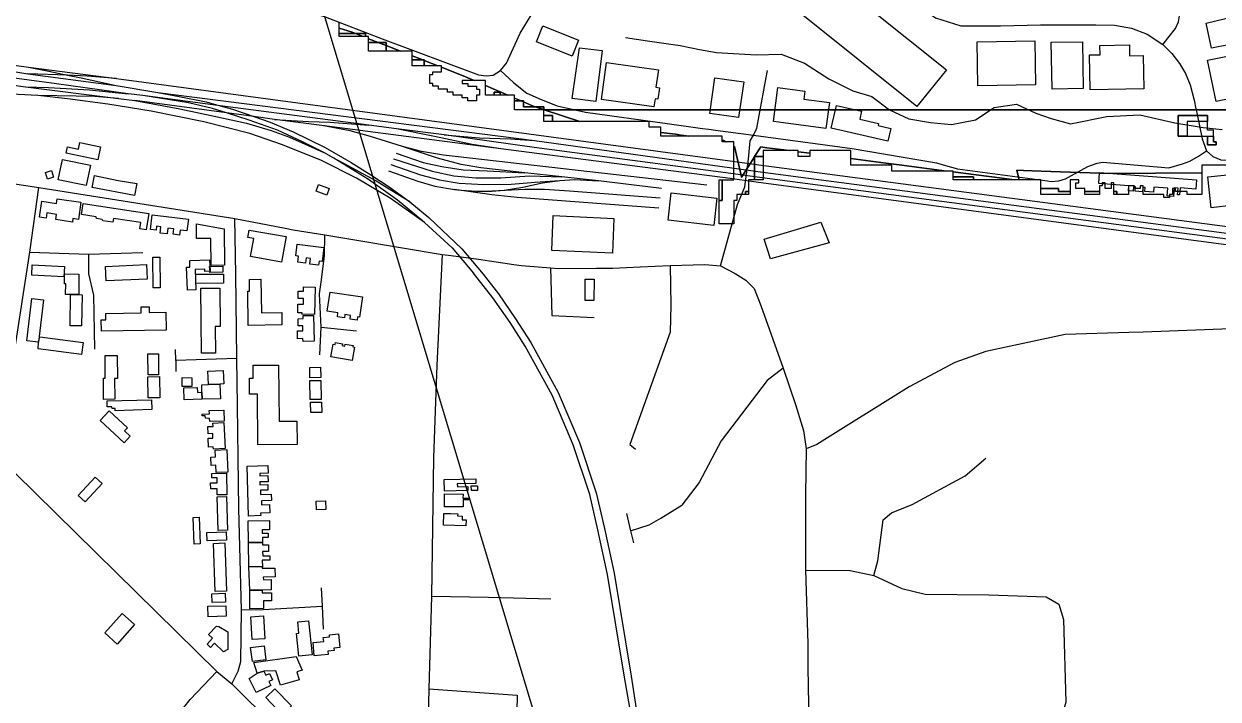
# Model space of a CAD drawing. Header units: metres. Extents: x 553506 to 563855, y 142925 to 150243.
# Drawn here: x 558816 to 559633, y 145597 to 146059 of the extents above; entities that cross this region are included whole.
import ezdxf

# ---------------------------------------------------------------- set-up
doc = ezdxf.new("R2010")
doc.units = ezdxf.units.M
for name, color, linetype in [('C-BUILDINGS', 8, 'Continuous'), ('C-FLOOD_ZONE_3', 150, 'Continuous'), ('C-POWER_LINES', 6, 'Continuous'), ('C-RAILWAYS', 250, 'Continuous'), ('C-ROADS', 33, 'Continuous'), ('C-WATERWAYS', 5, 'Continuous')]:
    doc.layers.add(name, color=color, linetype=linetype)

msp = doc.modelspace()

# ---------------------------------------------------------------- linework, layer by layer
at = {"layer": 'C-BUILDINGS'}
for points in [[(559427.2388, 146002.2679), (559348.1055, 146065.58), (559368.1867, 146090.5438), (559447.32, 146027.2319), (559427.2388, 146002.2679)], [(559669.2719, 146013.4215), (559632.0019, 146005.5301), (559625.8721, 146033.7766), (559656.439, 146039.9572), (559655.4589, 146047.4172), (559628.6143, 146042.0868), (559625.0826, 146059.1951), (559657.1049, 146066.9234), (559669.2719, 146013.4215)], [(559195.7573, 146047.6249), (559191.3426, 146036.6143), (559166.9334, 146046.3537), (559171.3481, 146057.3643), (559195.7573, 146047.6249)], [(559508.3763, 146017.0841), (559468.9486, 146016.2946), (559468.345, 146046.3377), (559507.7652, 146047.1381), (559508.3763, 146017.0841)], [(559540.9157, 146014.477), (559519.5957, 146014.1157), (559519.0642, 146046.1088), (559540.3775, 146046.4587), (559540.9157, 146014.477)], [(559211.8053, 146040.487), (559207.4284, 146005.6819), (559191.4326, 146007.7462), (559196.4743, 146042.3159), (559211.8053, 146040.487)], [(559552.3571, 146044.0037), (559572.5347, 146044.441), (559572.6933, 146036.8553), (559581.8631, 146037.051), (559582.352, 146014.3278), (559545.6659, 146013.5337), (559545.1466, 146037.4692), (559552.4924, 146037.6193), (559552.3571, 146044.0037)], [(559248.6435, 146015.373), (559251.13, 146015.0272), (559250.0168, 146007.1684), (559248.0497, 146007.4524), (559247.2703, 146001.9079), (559211.3763, 146006.9283), (559214.948, 146032.2815), (559250.3221, 146027.334), (559248.6435, 146015.373)], [(559305.2024, 145994.6214), (559285.5329, 145997.4174), (559289.0291, 146021.8112), (559308.6915, 146019.0149), (559305.2024, 145994.6214)], [(559349.8122, 146007.1566), (559367.3766, 146004.8074), (559364.9766, 145987.0254), (559328.9624, 145991.8521), (559332.1128, 146015.2112), (559350.5694, 146012.7339), (559349.8122, 146007.1566)], [(559388.0345, 145993.5948), (559401.01, 145990.6026), (559400.6583, 145989.0892), (559409.2313, 145987.1069), (559407.2142, 145978.4075), (559368.6327, 145987.3057), (559372.2532, 146002.9442), (559389.286, 145999.0205), (559388.0345, 145993.5948)], [(558853.5828, 145972.9065), (558854.5577, 145977.5666), (558868.7556, 145974.6109), (558866.9094, 145965.7835), (558845.1306, 145970.3079), (558846.0086, 145974.4865), (558853.5828, 145972.9065)], [(558861.7713, 145962.0854), (558858.8974, 145948.0398), (558839.7401, 145951.9218), (558842.6068, 145965.9783), (558861.7713, 145962.0854)], [(558832.4218, 145952.4636), (558830.9649, 145957.0597), (558835.0722, 145958.3553), (558836.5294, 145953.748), (558832.4218, 145952.4636)], [(559606.8341, 145941.6975), (559605.4598, 145941.8106), (559605.8045, 145946.251), (559603.1753, 145946.4587), (559602.7323, 145940.6797), (559598.4769, 145941.0038), (559598.8925, 145946.3146), (559589.2107, 145947.0601), (559588.9407, 145943.5904), (559583.143, 145944.0336), (559583.348, 145946.6666), (559581.6935, 145946.7933), (559581.4698, 145943.8592), (559576.3942, 145944.247), (559576.629, 145947.2705), (559575.283, 145947.3734), (559575.039, 145944.1938), (559571.9473, 145944.4317), (559572.2109, 145947.879), (559551.5719, 145949.453), (559552.1652, 145957.1511), (559618.4435, 145952.0749), (559617.9444, 145945.6263), (559607.1971, 145946.4501), (559606.8341, 145941.6975)], [(559653.6409, 145929.6619), (559644.3005, 145928.6483), (559643.6531, 145934.6272), (559628.4503, 145932.9863), (559626.1734, 145954.0513), (559650.7099, 145956.6944), (559653.6409, 145929.6619)], [(558893.5865, 145949.4127), (558891.9929, 145941.2386), (558863.0894, 145946.8226), (558864.6827, 145955.0078), (558880.8061, 145951.5329), (558893.5865, 145949.4127)], [(559025.1724, 145946.1482), (559023.4588, 145941.6321), (559016.198, 145944.3791), (559017.9187, 145948.8954), (559025.1724, 145946.1482)], [(559288.2429, 145920.8166), (559256.9451, 145924.421), (559259.1147, 145943.1085), (559290.4123, 145939.5041), (559288.2429, 145920.8166)], [(558838.6769, 145935.862), (558839.1519, 145939.0487), (558855.3121, 145936.6433), (558853.5549, 145924.9361), (558849.8733, 145925.4789), (558849.5136, 145923.086), (558838.1098, 145924.7926), (558838.6496, 145928.3708), (558832.0588, 145929.358), (558831.5309, 145925.8469), (558826.9778, 145926.5298), (558828.6082, 145937.365), (558838.6769, 145935.862)], [(558901.6576, 145929.0498), (558899.9286, 145917.7886), (558895.642, 145918.4463), (558896.2999, 145922.7293), (558877.4812, 145925.6089), (558877.0795, 145922.9921), (558870.3053, 145924.0292), (558869.9019, 145924.8626), (558865.9392, 145925.675), (558865.7158, 145926.7922), (558855.6108, 145928.3386), (558856.7756, 145935.9094), (558901.6576, 145929.0498)], [(558928.7933, 145925.2255), (558927.8198, 145917.1262), (558923.1024, 145917.6927), (558922.6902, 145914.2853), (558918.422, 145914.7989), (558918.8672, 145918.4966), (558914.7115, 145918.9914), (558914.233, 145915.0144), (558909.5365, 145915.5814), (558910.0592, 145919.9382), (558907.0616, 145920.3019), (558906.7438, 145917.6877), (558902.862, 145918.1464), (558904.0761, 145928.1897), (558928.7933, 145925.2255)], [(559218.8431, 145901.8155), (559177.3461, 145903.6798), (559178.4254, 145927.5422), (559219.9222, 145925.6779), (559218.8431, 145901.8155)], [(559367.1167, 145908.9934), (559326.9338, 145898.02), (559322.7715, 145911.3581), (559361.4286, 145923.041), (559367.1167, 145908.9934)], [(558934.4319, 145911.8326), (558934.337, 145921.9133), (558953.3675, 145918.5174), (558953.4891, 145893.5569), (558944.3226, 145893.4737), (558944.1507, 145911.9217), (558934.4319, 145911.8326)], [(558992.5323, 145895.7218), (558971.2869, 145899.4942), (558973.518, 145911.9285), (558969.4952, 145912.6499), (558970.4018, 145917.7087), (558995.663, 145913.2146), (558992.5323, 145895.7218)], [(559021.4517, 145905.6874), (559020.23, 145896.1224), (559018.1657, 145896.3813), (559017.8109, 145893.6101), (559011.892, 145894.3508), (559012.3925, 145898.2951), (559009.4507, 145898.6604), (559009.0004, 145895.1294), (559003.5937, 145895.8191), (559004.111, 145899.8975), (559002.3346, 145900.1208), (559003.3295, 145907.9759), (559021.4517, 145905.6874)], [(558909.4127, 145878.1925), (558904.8123, 145878.1393), (558904.5832, 145899.1231), (558909.1835, 145899.1763), (558909.4127, 145878.1925)], [(558844.0094, 145892.7652), (558843.6729, 145885.7764), (558821.6939, 145886.8111), (558822.0301, 145893.811), (558844.0094, 145892.7652)], [(558872.6612, 145882.8883), (558872.2155, 145892.7801), (558900.1309, 145894.0549), (558900.5836, 145884.1634), (558872.6612, 145882.8883)], [(558940.0246, 145890.8811), (558933.4446, 145890.6108), (558934.0028, 145876.8605), (558928.198, 145876.6253), (558927.5682, 145892.2433), (558929.8803, 145892.337), (558929.7022, 145896.7389), (558943.3023, 145897.2931), (558943.6122, 145889.5341), (558940.0846, 145889.3916), (558940.0246, 145890.8811)], [(558943.6122, 145889.5341), (558943.3361, 145892.8088), (558952.3062, 145892.9082), (558952.3563, 145888.8028), (558943.3861, 145888.7035), (558943.6122, 145889.5341)], [(558853.7945, 145873.5125), (558844.8601, 145873.6148), (558844.9427, 145880.8963), (558844.0334, 145880.9016), (558844.1116, 145887.6486), (558853.9624, 145887.5413), (558853.7945, 145873.5125)], [(558952.8906, 145881.2511), (558933.9147, 145881.0649), (558933.8511, 145887.418), (558952.827, 145887.6042), (558952.8906, 145881.2511)], [(558992.6617, 145861.2456), (558992.7848, 145852.7462), (558969.7712, 145852.4015), (558969.4241, 145875.8302), (558970.6962, 145875.8585), (558970.5746, 145883.857), (558978.4182, 145883.9772), (558978.7571, 145861.038), (558992.6617, 145861.2456)], [(559206.2191, 145869.5262), (559200.2101, 145869.5626), (559200.2969, 145884.1454), (559206.3059, 145884.109), (559206.2191, 145869.5262)], [(558950.4442, 145851.8038), (558947.1438, 145851.7796), (558947.3035, 145833.4982), (558937.7104, 145833.413), (558937.3162, 145877.82), (558950.2167, 145877.9296), (558950.4442, 145851.8038)], [(559006.5529, 145860.9853), (559003.606, 145861.061), (559003.7651, 145866.9982), (559007.5591, 145866.8929), (559007.6633, 145870.7582), (559003.8763, 145870.8637), (559004.0122, 145875.9653), (559007.5822, 145875.8643), (559007.6567, 145878.8828), (559015.5245, 145878.6699), (559015.0226, 145859.8561), (559006.5248, 145860.0829), (559006.5529, 145860.9853)], [(559045.9761, 145858.1094), (559044.4935, 145858.3306), (559044.1641, 145856.0944), (559039.3936, 145856.7927), (559039.7577, 145859.2636), (559035.9426, 145859.8245), (559035.6317, 145857.6668), (559030.7417, 145858.3836), (559031.1342, 145861.0669), (559023.8139, 145862.1203), (559025.7304, 145875.2238), (559048.0013, 145871.9953), (559045.9761, 145858.1094)], [(558821.832, 145870.7996), (558829.6939, 145869.8739), (558826.265, 145840.964), (558818.4031, 145841.8896), (558821.832, 145870.7996)], [(558847.9406, 145852.2406), (558848.1988, 145873.5288), (558856.0629, 145873.438), (558855.798, 145852.1384), (558847.9406, 145852.2406)], [(558872.4276, 145856.2808), (558872.3607, 145860.7084), (558896.598, 145861.057), (558896.5361, 145865.0953), (558901.9118, 145865.1835), (558901.9692, 145861.2899), (558913.4203, 145861.4547), (558913.5948, 145849.2507), (558869.3637, 145848.6067), (558869.2536, 145856.2383), (558872.4276, 145856.2808)], [(559007.2548, 145841.463), (559007.2142, 145843.454), (559003.5584, 145843.3854), (559003.4499, 145848.7021), (559007.1755, 145848.7728), (559007.1048, 145852.1875), (559004.0014, 145852.1249), (559003.9053, 145857.0413), (559007.4003, 145857.1049), (559007.3566, 145859.196), (559014.4651, 145859.338), (559014.8175, 145841.6191), (559007.2548, 145841.463)], [(558826.265, 145840.964), (558827.1414, 145844.7418), (558856.7921, 145840.7945), (558855.6773, 145832.5128), (558826.0335, 145836.4604), (558826.265, 145840.964)], [(559029.3509, 145840.722), (559034.2174, 145839.8598), (559034.0156, 145838.6961), (559035.9142, 145838.3653), (559036.1525, 145839.7082), (559041.4689, 145838.7709), (559041.3026, 145837.8197), (559042.4068, 145837.6202), (559040.7807, 145828.4656), (559026.2656, 145831.0327), (559027.8146, 145839.7396), (559029.1368, 145839.5023), (559029.3509, 145840.722)], [(558871.9347, 145816.3429), (558871.7717, 145831.7972), (558880.0638, 145831.8866), (558880.2291, 145816.1318), (558878.3482, 145816.1182), (558878.4992, 145801.9546), (558870.7873, 145801.872), (558870.634, 145816.3361), (558871.9347, 145816.3429)], [(558908.3187, 145833.0495), (558908.4369, 145818.5955), (558901.2697, 145818.5408), (558901.1515, 145832.9948), (558908.3187, 145833.0495)], [(559003.0226, 145787.0073), (559003.1815, 145771.0186), (558976.3671, 145770.7568), (558976.0371, 145805.3937), (558970.6883, 145805.3396), (558970.583, 145816.4328), (558973.2399, 145816.4593), (558973.1526, 145825.1601), (558990.4996, 145825.3295), (558990.8705, 145786.8873), (559003.0226, 145787.0073)], [(558901.007, 145817.3084), (558909.0323, 145817.4342), (558909.2557, 145802.9723), (558901.223, 145802.8575), (558901.007, 145817.3084)], [(558931.2263, 145816.6958), (558931.1538, 145810.6723), (558924.4792, 145810.7442), (558924.5517, 145816.7677), (558931.2263, 145816.6958)], [(558950.3867, 145812.2799), (558942.5143, 145811.9586), (558942.1325, 145821.14), (558952.6384, 145821.5651), (558953.0199, 145812.3948), (558950.3867, 145812.2799)], [(559019.2909, 145823.8496), (559019.3571, 145816.7396), (559011.9247, 145816.6655), (559011.8516, 145823.7752), (559019.2909, 145823.8496)], [(558934.9144, 145810.0652), (558935.0193, 145806.6738), (558938.1147, 145806.7696), (558938.2719, 145801.9107), (558926.0304, 145801.521), (558925.7682, 145809.7712), (558934.9144, 145810.0652)], [(558950.3867, 145812.2799), (558950.7148, 145802.3511), (558938.2719, 145801.9107), (558938.1147, 145806.7696), (558937.9009, 145811.8715), (558942.5143, 145811.9586), (558950.3867, 145812.2799)], [(559019.67, 145801.8799), (559012.1002, 145801.7236), (559011.8381, 145814.7151), (559019.4079, 145814.8714), (559019.67, 145801.8799)], [(558878.6732, 145795.6494), (558876.5843, 145795.5737), (558876.5385, 145796.8299), (558873.311, 145796.7079), (558873.1565, 145800.7989), (558903.5474, 145801.6494), (558903.8016, 145795.0128), (558878.7367, 145794.0487), (558878.6732, 145795.6494)], [(558874.6693, 145793.9452), (558887.0994, 145782.3538), (558885.1902, 145780.3136), (558889.0286, 145776.7372), (558884.7895, 145772.2321), (558868.4399, 145787.3084), (558874.6693, 145793.9452)], [(558943.362, 145788.8459), (558940.4494, 145788.945), (558940.3196, 145790.655), (558938.2929, 145790.6034), (558938.2624, 145791.8156), (558943.1473, 145791.9444), (558943.0821, 145794.2797), (558953.117, 145794.5567), (558953.3246, 145786.9391), (558943.4993, 145786.6687), (558943.362, 145788.8459)], [(559020.0171, 145792.9199), (559012.4932, 145792.8652), (559012.4424, 145799.9311), (559019.9664, 145799.9858), (559020.0171, 145792.9199)], [(558945.8859, 145767.844), (558945.8116, 145769.3442), (558942.6759, 145769.1916), (558942.362, 145775.2699), (558945.6301, 145775.4378), (558945.4726, 145778.4936), (558942.344, 145778.3412), (558942.0952, 145783.2195), (558945.7333, 145783.4099), (558945.6226, 145785.6325), (558953.0457, 145786.0067), (558953.9586, 145768.2495), (558945.8859, 145767.844)], [(558947.7444, 145751.8523), (558947.5424, 145756.7988), (558944.441, 145756.6695), (558944.2087, 145762.3719), (558947.373, 145762.5032), (558947.1873, 145767.1497), (558955.1087, 145767.4726), (558955.7356, 145752.1773), (558947.7444, 145751.8523)], [(558968.9174, 145756.0909), (558983.2414, 145756.5451), (558983.4086, 145751.3638), (558977.5954, 145751.1729), (558977.6418, 145749.6718), (558983.2315, 145749.8558), (558983.3716, 145745.5529), (558977.6701, 145745.3654), (558977.731, 145743.3973), (558983.0624, 145743.5622), (558983.184, 145739.8597), (558978.1114, 145739.6917), (558978.2012, 145736.7896), (558985.4119, 145737.0238), (558985.5558, 145732.5985), (558978.7364, 145732.3765), (558978.8155, 145729.8191), (558984.3282, 145730.0007), (558984.5141, 145724.219), (558978.2463, 145724.0251), (558978.2986, 145722.335), (558969.9974, 145722.0782), (558968.9174, 145756.0909)], [(558858.1312, 145731.8527), (558853.4445, 145736.1709), (558865.0391, 145748.6719), (558869.7257, 145744.3537), (558858.1312, 145731.8527)], [(558948.4904, 145736.5496), (558948.4184, 145740.6876), (558944.1124, 145740.6101), (558944.0397, 145744.7704), (558948.5902, 145744.8555), (558948.529, 145748.1926), (558944.8519, 145748.1345), (558944.8009, 145751.138), (558954.8251, 145751.3144), (558955.0823, 145736.6644), (558948.4904, 145736.5496)], [(559125.4232, 145744.4175), (559112.7787, 145744.1596), (559112.8201, 145742.1463), (559119.9427, 145742.2889), (559120.0029, 145739.4416), (559103.9475, 145739.1115), (559103.7859, 145747.042), (559125.3565, 145747.4761), (559125.4232, 145744.4175)], [(558949.2662, 145712.1436), (558948.5995, 145735.2841), (558954.8187, 145735.4654), (558955.4784, 145712.3246), (558949.2662, 145712.1436)], [(559116.6654, 145734.2853), (559120.6594, 145734.2754), (559120.655, 145733.0621), (559116.7239, 145733.0739), (559116.7155, 145728.3769), (559103.9362, 145728.4042), (559103.9515, 145737.175), (559116.6748, 145737.1459), (559116.6654, 145734.2853)], [(559126.6644, 145739.5699), (559122.3856, 145739.5153), (559122.3455, 145742.6193), (559126.6239, 145742.685), (559126.6644, 145739.5699)], [(559016.3723, 145726.2619), (559016.1876, 145732.2329), (559022.5392, 145732.4294), (559022.724, 145726.4584), (559016.3723, 145726.2619)], [(558932.7926, 145702.9417), (558932.1253, 145721.1295), (558936.2472, 145721.2792), (558936.9146, 145703.0915), (558932.7926, 145702.9417)], [(558969.803, 145718.8668), (558984.363, 145718.9276), (558984.3897, 145712.6401), (558979.1865, 145712.6238), (558979.1931, 145710.3758), (558983.3824, 145710.3829), (558983.3956, 145707.4673), (558979.5564, 145707.4488), (558979.5718, 145704.0101), (558969.8579, 145703.9768), (558969.803, 145718.8668)], [(559113.0222, 145723.6437), (559112.9845, 145722.1511), (559116.1267, 145722.0926), (559116.0675, 145719.4863), (559118.7758, 145719.4366), (559118.6838, 145715.4048), (559103.4332, 145715.734), (559103.6155, 145723.8533), (559108.1929, 145723.7501), (559113.0222, 145723.6437)], [(558941.6946, 145705.0312), (558941.4917, 145710.9126), (558954.6269, 145711.3633), (558954.8297, 145705.4819), (558941.6946, 145705.0312)], [(558947.0892, 145670.3617), (558945.8799, 145703.3576), (558953.6417, 145703.6422), (558954.851, 145670.6462), (558947.0892, 145670.3617)], [(558969.8579, 145703.9768), (558979.5718, 145704.0101), (558979.426, 145702.3918), (558983.5081, 145702.4735), (558983.602, 145697.8575), (558979.625, 145697.7679), (558979.6872, 145694.8538), (558984.51, 145694.9585), (558984.5749, 145691.9554), (558979.3465, 145691.8494), (558979.4401, 145687.4671), (558970.2277, 145687.2712), (558969.8579, 145703.9768)], [(558970.2277, 145687.2712), (558979.4401, 145687.4671), (558979.2163, 145686.3361), (558988.031, 145686.4974), (558988.1416, 145680.4351), (558980.0749, 145680.2857), (558980.1023, 145678.4947), (558985.373, 145678.5909), (558985.4992, 145671.5719), (558979.2359, 145671.4561), (558970.7915, 145671.3062), (558970.2277, 145687.2712)], [(558979.2412, 145669.4751), (558985.7245, 145669.4865), (558985.7303, 145664.0998), (558980.191, 145664.0954), (558980.196, 145658.731), (558970.8664, 145658.7095), (558970.7915, 145671.3062), (558979.2359, 145671.4561), (558979.2412, 145669.4751)], [(558945.0616, 145662.8754), (558944.814, 145668.8444), (558954.0345, 145669.2297), (558954.2821, 145663.2607), (558945.0616, 145662.8754)], [(558892.0501, 145647.7803), (558880.1859, 145634.4918), (558871.6137, 145642.0956), (558883.4779, 145655.3841), (558892.0501, 145647.7803)], [(558954.7063, 145653.6131), (558942.2908, 145653.1846), (558942.042, 145660.3223), (558954.4576, 145660.7508), (558954.7063, 145653.6131)], [(558981.217, 145638.1613), (558972.549, 145637.5481), (558971.4453, 145653.1069), (558980.1132, 145653.72), (558981.217, 145638.1613)], [(558943.9727, 145632.2681), (558941.6023, 145634.5097), (558945.3419, 145638.4318), (558942.6617, 145640.9644), (558948.1081, 145646.6866), (558949.6565, 145646.601), (558955.7757, 145642.7835), (558955.8399, 145630.7541), (558952.9122, 145629.3057), (558946.7301, 145635.158), (558943.9727, 145632.2681)], [(559004.3192, 145626.1768), (559002.6959, 145641.7974), (559004.4181, 145641.9731), (559003.6197, 145649.6947), (559011.0935, 145650.4713), (559013.5153, 145627.1291), (559004.3192, 145626.1768)], [(559021.1147, 145638.9949), (559025.4325, 145639.3733), (559025.2948, 145640.8827), (559031.6003, 145641.4451), (559032.4207, 145632.1103), (559028.3125, 145631.7383), (559028.4623, 145630.0623), (559024.1865, 145629.6852), (559024.3929, 145627.3098), (559014.9411, 145626.4831), (559014.135, 145635.5846), (559021.3614, 145636.22), (559021.1147, 145638.9949)], [(558981.8133, 145623.633), (558972.6024, 145622.48), (558971.3945, 145632.1367), (558980.6053, 145633.2897), (558981.8133, 145623.633)], [(559006.7211, 145616.5904), (559002.9976, 145615.5403), (559004.6733, 145609.9827), (558991.9354, 145606.4055), (558988.7248, 145616.1338), (558980.5025, 145616.0353), (558975.7612, 145614.6532), (558973.6255, 145621.9663), (559002.58, 145626.1007), (559006.7211, 145616.5904)], [(558980.5025, 145616.0353), (558981.8976, 145613.2181), (558984.2261, 145614.3697), (558986.367, 145610.0508), (558983.8527, 145608.8044), (558985.1361, 145606.2063), (558975.1809, 145601.3018), (558970.3615, 145611.036), (558975.7612, 145614.6532), (558980.5025, 145616.0353)], [(558999.293, 145592.1755), (558993.0366, 145586.1833), (558981.771, 145597.8661), (558988.0204, 145603.8581), (558999.293, 145592.1755)]]:
    msp.add_lwpolyline(points, close=True, dxfattribs=at)
at = {"layer": 'C-FLOOD_ZONE_3'}
for points in [[(559644.2889, 146000), (559625.1013, 146000), (559607.5347, 146000), (559594, 146000), (559544, 146000), (559527.4221, 146000), (559520, 146000), (559464.1333, 146000), (559464, 146000), (559431.2839, 146000), (559426, 146000), (559381.429, 146000), (559345.0164, 146000), (559344.9161, 146000), (559301.6006, 146000), (559254, 146000), (559172.1826, 146000), (559172, 146000.0597), (559172, 146002), (559168, 146002), (559166.0666, 146002), (559166.0666, 146002), (559164.14, 146002.63), (559158, 146005.3083), (559158, 146006), (559156.4142, 146006), (559152, 146007.9255), (559152, 146010), (559147.2441, 146010), (559132, 146016.6495), (559132, 146020), (559124.3189, 146020), (559118.45, 146022.56), (559102, 146028.9951), (559102, 146030), (559100, 146030), (559099.4312, 146030), (559090, 146033.6894), (559090, 146034), (559089.2061, 146034), (559082, 146036.819), (559082, 146040), (559080, 146040), (559073.8684, 146040), (559064, 146043.8604), (559064, 146046), (559058.5306, 146046), (559052, 146048.5547), (559052, 146050), (559050, 146050), (559050, 146052), (559043.1929, 146052), (559040.79, 146052.94), (559032, 146055.6908), (559032, 146060)], [(559642, 145962), (559622, 145962), (559622, 145956.7016), (559558.76, 145956.43), (559512.0718, 145958), (559500, 145958.4059), (559495.4347, 145958.5595), (559497.0743, 145952), (559496, 145952), (559493.8251, 145952), (559478.4378, 145954), (559466, 145955.6166), (559452, 145957.4363), (559452, 145958), (559447.6632, 145958), (559416.8886, 145962), (559406, 145963.4153), (559382, 145966.5347), (559382, 145972), (559354, 145972), (559354, 145970.1741), (559346, 145971.2139), (559346, 145972), (559339.9521, 145972), (559324.5648, 145974), (559320.5046, 145974.5277), (559320.0713, 145974.3536), (559319.8524, 145974), (559316.1381, 145968), (559316, 145968), (559316, 145967.7769), (559307.4714, 145954), (559307.2009, 145953.563), (559307.1039, 145954), (559302.4706, 145974.8715), (559302, 145975.1313), (559302, 145978), (559302, 145978), (559296.8039, 145978), (559295.21, 145978.88), (559294, 145979.0368), (559294, 145982), (559272, 145982), (559271.14, 145982), (559266, 145982.6663), (559262, 145983.1847), (559252, 145984.481), (559252, 145988), (559244, 145988), (559244, 145992), (559196.6469, 145992), (559172.1826, 146000), (559254, 146000), (559301.6006, 146000), (559344.9161, 146000), (559345.0164, 146000), (559381.429, 146000), (559426, 146000), (559431.2839, 146000), (559464, 146000), (559464.1333, 146000), (559520, 146000), (559527.4221, 146000), (559544, 146000), (559594, 146000), (559607.5347, 146000), (559625.1013, 146000), (559644.2889, 146000)]]:
    msp.add_lwpolyline(points, dxfattribs=at)
for points in [[(559034, 146052), (559032, 146052), (559032, 146055.6908), (559040.79, 146052.94), (559043.1929, 146052), (559034, 146052)], [(559032, 146050), (559032, 146052), (559034, 146052), (559043.1929, 146052), (559048.3055, 146050), (559034, 146050), (559032, 146050)], [(559050, 146052), (559050, 146050), (559048.3055, 146050), (559043.1929, 146052), (559050, 146052)], [(559052, 146046), (559052, 146048.5547), (559058.5306, 146046), (559052, 146046)], [(559064, 146040), (559052, 146040), (559052, 146046), (559058.5306, 146046), (559064, 146043.8604), (559064, 146040)], [(559064, 146046), (559064, 146043.8604), (559058.5306, 146046), (559064, 146046)], [(559064, 146040), (559064, 146043.8604), (559073.8684, 146040), (559064, 146040)], [(559084, 146034), (559082, 146034), (559082, 146036.819), (559089.2061, 146034), (559084, 146034)], [(559084, 146030), (559082, 146030), (559082, 146034), (559084, 146034), (559089.2061, 146034), (559090, 146033.6894), (559090, 146030), (559084, 146030)], [(559090, 146034), (559090, 146033.6894), (559089.2061, 146034), (559090, 146034)], [(559099.4312, 146030), (559090, 146030), (559090, 146033.6894), (559099.4312, 146030)], [(559102, 146028.9951), (559118.45, 146022.56), (559124.3189, 146020), (559116, 146020), (559116, 146018), (559120, 146018), (559120, 146016), (559126, 146016), (559126, 146014), (559128, 146014), (559128, 146010), (559126, 146010), (559126, 146006), (559124, 146006), (559120, 146006), (559120, 146008), (559118, 146008), (559116, 146008), (559116, 146010), (559110, 146010), (559110, 146012), (559106, 146012), (559106, 146014), (559100, 146014), (559100, 146016), (559096, 146016), (559096, 146018), (559094, 146018), (559094, 146024), (559096, 146024), (559096, 146026), (559100, 146026), (559102, 146026), (559102, 146028.9951)], [(559142, 146012), (559138, 146012), (559138, 146010), (559132, 146010), (559132, 146016.6495), (559147.2441, 146010), (559142, 146010), (559142, 146012)], [(559138, 146012), (559142, 146012), (559142, 146010), (559138, 146010), (559138, 146012)], [(559156.4142, 146006), (559152, 146006), (559152, 146007.9255), (559156.4142, 146006)], [(559158, 146005.3083), (559158, 146002), (559166.0666, 146002), (559168, 146001.3678), (559172, 146000.0597), (559172, 146000), (559168, 146000), (559152, 146000), (559152, 146002), (559152, 146006), (559156.4142, 146006), (559158, 146005.3083)], [(559158, 146006), (559158, 146005.3083), (559156.4142, 146006), (559158, 146006)], [(559158, 146005.3083), (559164.14, 146002.63), (559166.0666, 146002), (559158, 146002), (559158, 146005.3083)], [(559168, 146001.3678), (559166.0666, 146002), (559168, 146002), (559172, 146002), (559172, 146000.0597), (559168, 146001.3678)], [(559172.1826, 146000), (559172, 146000), (559172, 146000.0597), (559172.1826, 146000)], [(559172.1826, 146000), (559196.6469, 145992), (559178, 145992), (559178, 145996), (559172, 145996), (559172, 146000), (559172.1826, 146000)], [(559178, 145996), (559178, 145992), (559172, 145992), (559172, 145996), (559178, 145996)], [(559626, 145976), (559632, 145976), (559632, 145978), (559630, 145978), (559630, 145982), (559630, 145986), (559626, 145986), (559626, 145992), (559626, 145996), (559606, 145996), (559606, 145982), (559612, 145982), (559626, 145982), (559626, 145976)], [(559612, 145992), (559612, 145982), (559606, 145982), (559606, 145996), (559626, 145996), (559626, 145992), (559612, 145992)], [(559266, 145982.6663), (559271.14, 145982), (559266, 145982), (559262, 145982), (559252, 145982), (559252, 145984.481), (559262, 145983.1847), (559266, 145982.6663)], [(559626, 145982), (559630, 145982), (559630, 145978), (559632, 145978), (559632, 145976), (559626, 145976), (559626, 145982)], [(559302, 145952), (559302, 145958), (559302, 145964), (559302, 145974), (559302, 145975.1313), (559302.4706, 145974.8715), (559307.1039, 145954), (559307.2009, 145953.563), (559307.4714, 145954), (559316, 145967.7769), (559316, 145958), (559316, 145952), (559314, 145952), (559312, 145952), (559312, 145944), (559310, 145944), (559310, 145942), (559304, 145942), (559304, 145938), (559302, 145938), (559302, 145922), (559292, 145922), (559292, 145938), (559294, 145938), (559294, 145952), (559296, 145952), (559302, 145952)], [(559296.8039, 145978), (559296, 145978), (559294, 145978), (559294, 145979.0368), (559295.21, 145978.88), (559296.8039, 145978)], [(559319.8524, 145974), (559320.0713, 145974.3536), (559320.5046, 145974.5277), (559324.5648, 145974), (559339.9521, 145972), (559322, 145972), (559322, 145968), (559316.1381, 145968), (559319.8524, 145974)], [(559316, 145967.7769), (559316.1381, 145968), (559322, 145968), (559322, 145952), (559316, 145952), (559316, 145958), (559316, 145967.7769)], [(559316.1381, 145968), (559316, 145967.7769), (559316, 145968), (559316.1381, 145968)], [(559346, 145971.2139), (559354, 145970.1741), (559354, 145968), (559352, 145968), (559346, 145968), (559346, 145971.2139)], [(559416.8886, 145962), (559447.6632, 145958), (559436, 145958), (559432, 145958), (559410, 145958), (559410, 145962), (559406, 145962), (559382, 145962), (559382, 145966), (559382, 145966.5347), (559406, 145963.4153), (559416.8886, 145962)], [(559466, 145954), (559452, 145954), (559452, 145957.4363), (559466, 145955.6166), (559478.4378, 145954), (559493.8251, 145952), (559492, 145952), (559486, 145952), (559476, 145952), (559466, 145952), (559466, 145954)], [(559572, 145948), (559572, 145942), (559564, 145942), (559564, 145944), (559562, 145944), (559562, 145950), (559560, 145950), (559560, 145946), (559556, 145946), (559556, 145950), (559554, 145950), (559554, 145948), (559552, 145948), (559552, 145944), (559542, 145944), (559542, 145946), (559536, 145946), (559536, 145950), (559538, 145950), (559538, 145952), (559532, 145952), (559532, 145944), (559524, 145944), (559524, 145946), (559512, 145946), (559512, 145948), (559512, 145952), (559502, 145952), (559497.0743, 145952), (559495.4347, 145958.5595), (559500, 145958.4059), (559512.0718, 145958), (559558.76, 145956.43), (559622, 145956.7016), (559622, 145942), (559612, 145942), (559612, 145944), (559604, 145944), (559604, 145946), (559602, 145946), (559602, 145942), (559600, 145942), (559600, 145940), (559596, 145940), (559596, 145942), (559582, 145942), (559582, 145948), (559580, 145948), (559580, 145946), (559576, 145946), (559576, 145948), (559572, 145948)], [(559292, 145938), (559292, 145942), (559292, 145952), (559294, 145952), (559294, 145938), (559292, 145938)], [(559466, 145952), (559452, 145952), (559452, 145954), (559466, 145954), (559466, 145952)], [(559312, 145942), (559310, 145942), (559310, 145944), (559312, 145944), (559312, 145942)], [(559524, 145946), (559524, 145944), (559532, 145944), (559532, 145942), (559512, 145942), (559512, 145946), (559524, 145946)], [(559552, 145944), (559552, 145942), (559542, 145942), (559542, 145944), (559552, 145944)], [(559564, 145944), (559564, 145942), (559562, 145942), (559562, 145944), (559564, 145944)]]:
    msp.add_lwpolyline(points, close=True, dxfattribs=at)
at = {"layer": 'C-POWER_LINES'}
msp.add_lwpolyline([(558835.6619, 146683.6266), (559326.0779, 145052.1458), (559363.7567, 144926.8118)], dxfattribs=at)
at = {"layer": 'C-RAILWAYS'}
for points in [[(558096.3561, 146352.1413), (558109.9121, 146317.2659), (558120.8837, 146293.4297), (558135.185, 146263.2073), (558142.7399, 146249.5054), (558152.8144, 146230.0601), (558165.5719, 146211.8327), (558178.9343, 146195.3156), (558192.6037, 146180.867), (558205.5678, 146167.9772), (558220.7786, 146155.2568), (558237.8679, 146142.405), (558255.8308, 146130.938), (558274.9446, 146120.2522), (558294.0679, 146111.303), (558315.1456, 146103.1598), (558337.5793, 146096.1825), (558360.6406, 146090.6271), (558382.8672, 146087.194), (558424.9453, 146081.3791), (558448.9937, 146078.2919), (558723.2704, 146042.0809), (558781.584, 146034.3885), (558819.5075, 146029.0717)], [(558887.7129, 146010.9015), (558838.4882, 146017.7717), (558778.8867, 146025.713), (558770.6772, 146026.806), (558489.2742, 146064.5533)], [(558490.1664, 146068.2759), (558780.9983, 146030.0298), (558800.8923, 146027.4169), (558818.9543, 146024.5693)], [(558776.5637, 146021.4453), (558817.3895, 146015.6839)], [(558879.5563, 146021.3673), (558859.459, 146022.8607), (558846.1311, 146023.6952), (558818.9543, 146024.5693)], [(558818.9543, 146024.5693), (558879.3118, 146016.6073)], [(558819.5075, 146029.0717), (558879.5563, 146021.3673), (559301.1272, 145964.7672)], [(558819.5075, 146029.0717), (558833.3721, 146026.2614), (558846.1311, 146023.6952), (558855.5472, 146021.8049), (558879.3118, 146016.6073)], [(558880.8941, 146007.7301), (558864.8417, 146008.9145), (558852.0005, 146009.163), (558825.8162, 146009.6003), (558798.6547, 146011.1093), (558782.6628, 146011.6948), (558760.2504, 146012.516), (558737.2994, 146014.2445), (558715.7203, 146016.6164)], [(558817.3895, 146015.6839), (558880.8941, 146007.7301), (558892.1459, 146006.1859)], [(558817.3895, 146015.6839), (558833.0339, 146015.2547), (558861.2237, 146013.5105), (558887.7129, 146010.9015)], [(558879.3118, 146016.6073), (558907.9736, 146011.8173)], [(559090.2845, 145922.9098), (559066.9465, 145939.383), (559043.7578, 145953.0673), (559019.8242, 145965.293), (558993.232, 145975.9673), (558970.7475, 145983.6303), (558939.2816, 145991.7946), (558903.3418, 145998.9861), (558873.7197, 146003.8466), (558846.0327, 146007.4204), (558825.8162, 146009.6003)], [(559299.9589, 145956.4281), (559165.2955, 145974.1369), (559103.6764, 145982.8245), (559071.1875, 145986.9719), (559052.1786, 145989.4443), (558950.5961, 146002.6956), (558897.6565, 146009.5951), (558887.7129, 146010.9015)], [(559299.4673, 145952.8847), (559142.447, 145973.2179), (559020.1066, 145989.1641), (558987.6434, 145993.3907), (558973.5274, 145995.2801), (558954.8394, 145997.7851), (558892.1459, 146006.1859)], [(558892.1459, 146006.1859), (558923.0747, 146000.687), (558947.702, 145995.4162), (558968.4984, 145990.7728), (558985.3473, 145985.7736), (558998.044, 145981.158), (559021.4568, 145970.619)], [(559021.4568, 145970.619), (559006.7854, 145978.0227), (558989.7562, 145985.91), (558970.4051, 145992.8908), (558954.8394, 145997.7851), (558945.2061, 146000.8149), (558928.958, 146004.7087), (558897.6565, 146009.5951)], [(558907.9736, 146011.8173), (558922.4978, 146008.9386), (558941.0147, 146005.4043), (558950.5961, 146002.6956), (558959.0136, 146000.3071), (558973.5274, 145995.2801), (558984.6831, 145991.4182), (559000.4786, 145984.7504), (559022.293, 145974.1063), (559040.0545, 145963.8043), (559053.6177, 145955.3758), (559066.9196, 145946.8057), (559080.2184, 145936.9779), (559093.3726, 145926.1774), (559115.9732, 145904.8399)], [(558907.9736, 146011.8173), (559165.6456, 145978.8669), (559300.48, 145960.1505)], [(558987.6434, 145993.3907), (559010.9385, 145991.8521), (559025.5845, 145991.3703), (559052.1786, 145989.4443)], [(559252.488, 145946.1531), (559209.3505, 145951.3164), (559184.2387, 145954.1446), (559158.9973, 145956.8687), (559128.7845, 145960.2292), (559115.3215, 145962.4835), (559099.1271, 145966.8904), (559075.243, 145974.799), (559053.4739, 145981.7157), (559039.5694, 145985.5815), (559020.1066, 145989.1641)], [(559142.447, 145973.2179), (559123.0488, 145976.2901), (559097.1901, 145981.5664), (559071.1875, 145986.9719)], [(559103.6764, 145982.8245), (559128.0694, 145980.8418), (559149.2, 145980.0938), (559165.6456, 145978.8669)], [(559283.532, 145948.473), (559103.2825, 145968.8889), (559088.3156, 145971.375), (559075.243, 145974.799)], [(559109.2725, 145905.534), (559090.2845, 145922.9098), (559071.9693, 145938.214), (559051.9523, 145952.2413), (559028.2147, 145966.9438), (559021.4568, 145970.619)], [(559080.2184, 145936.9779), (559068.0217, 145944.4136), (559056.4726, 145951.4908), (559040.7264, 145960.1745), (559028.2147, 145966.9438)], [(559069.0374, 145966.2818), (559095.4834, 145957.8515), (559110.4021, 145954.6628), (559125.5425, 145953.3508), (559142.6155, 145953.3229), (559162.1748, 145954.7634), (559184.2387, 145954.1446)], [(559070.988, 145970.3711), (559089.4832, 145963.9318), (559102.2312, 145961.0543), (559116.7437, 145958.7879), (559133.2722, 145958.2758), (559158.9973, 145956.8687)], [(559301.1272, 145964.7672), (559318.9894, 145962.2936)], [(559065.6428, 145958.23), (559085.8481, 145950.9977), (559097.3918, 145947.7156), (559110.7825, 145945.3143), (559115.4853, 145944.9925), (559125.9237, 145944.2027), (559136.3296, 145944.2355), (559144.7487, 145944.9637), (559157.5389, 145947.0515), (559171.1416, 145949.9993), (559183.0033, 145951.5798)], [(559067.2032, 145962.4965), (559087.4908, 145955.545), (559100.6337, 145952.1121), (559114.0213, 145949.8109), (559131.0324, 145948.8462), (559149.6887, 145948.9565), (559166.0587, 145950.3983), (559183.0033, 145951.5798), (559192.8326, 145952.1625), (559209.3505, 145951.3164)], [(559317.8215, 145953.9433), (559299.9589, 145956.4281)], [(559300.48, 145960.1505), (559318.3425, 145957.6657)], [(559318.3425, 145957.6657), (559645.978, 145914.7212), (559740.4977, 145901.8093)], [(559318.9894, 145962.2936), (559649.8049, 145918.7356), (559671.2529, 145915.217), (559689.8918, 145911.8451), (559713.1572, 145907.2368), (559740.4977, 145901.8093)], [(559317.3295, 145950.411), (559299.4673, 145952.8847)], [(559963.0324, 145868.8301), (559936.1673, 145870.6541), (559907.4961, 145872.7559), (559881.3285, 145875.0915), (559691.723, 145900.4048), (559317.3295, 145950.411)], [(559963.0324, 145868.8301), (559317.8215, 145953.9433)], [(559250.5572, 145932.6261), (559153.8123, 145940.0133), (559136.3139, 145941.8087), (559110.7825, 145945.3143)], [(559251.4583, 145939.4321), (559189.5878, 145944.2489), (559172.3106, 145945.45), (559158.8825, 145945.4459), (559136.3296, 145944.2355)], [(559109.2725, 145905.534), (559123.9232, 145888.191)], [(559115.9732, 145904.8399), (559130.3661, 145887.4667)], [(559233.302, 145576.6593), (559227.2394, 145611.8311), (559215.5447, 145682.0543), (559208.9883, 145712.6253), (559203.3664, 145736.7365), (559192.0603, 145770.7219), (559177.6557, 145804.7115), (559159.2891, 145838.367), (559148.8606, 145854.4161), (559137.0154, 145871.2672), (559123.9232, 145888.191)], [(559130.3661, 145887.4667), (559140.9841, 145874.1057), (559152.5796, 145856.9576), (559163.1625, 145840.6684), (559181.7218, 145806.6628), (559196.2778, 145772.2994), (559207.7069, 145737.9617), (559213.3852, 145713.6074), (559219.9741, 145682.8927), (559231.6866, 145612.5476), (559237.2941, 145576.7162)]]:
    msp.add_lwpolyline(points, dxfattribs=at)
at = {"layer": 'C-ROADS'}
for points in [[(559595.3428, 146044.6261), (559604.1423, 146055.6175), (559606.2261, 146060.1342), (559607.0574, 146065.5691), (559595.836, 146119.7238), (559590.0138, 146153.389), (559588.9236, 146161.2463), (559587.9614, 146170.6101), (559592.2582, 146179.9813), (559599.7117, 146189.4951), (559610.3633, 146198.0399), (559633.6973, 146207.3903)], [(559142.4237, 146026.8186), (559146.4822, 146031.719), (559155.7465, 146052.3512), (559165.734, 146068.8211), (559179.2056, 146082.5386), (559220.6568, 146115.0642), (559247.6133, 146136.4119), (559259.0454, 146145.069), (559288.8513, 146167.6627), (559296.3899, 146173.7729)], [(559322.8492, 146155.8728), (559356.6753, 146128.6517), (559370.0092, 146117.9242), (559385.7459, 146105.2678), (559422.7934, 146075.4537), (559424.9307, 146073.7392), (559439.9595, 146062.7194), (559457.1946, 146057.4555), (559478.2875, 146057.2419), (559484.3813, 146057.3976), (559511.6573, 146058.0661), (559549.4928, 146058.0942), (559562.4574, 146057.7065), (559574.0784, 146055.7635), (559584.7464, 146051.6317), (559595.3428, 146044.6261), (559601.6582, 146038.3224), (559606.7559, 146031.5913), (559610.9736, 146024.8217), (559614.1125, 146016.9836), (559616.7317, 146006.5138), (559618.0131, 146000.6102), (559618.6294, 145997.8803)], [(558868.3875, 146126.5551), (558877.9311, 146125.7371), (558886.4751, 146124.4542), (558893.2508, 146122.2263), (558898.3728, 146120.5594), (558903.4988, 146118.759), (558919.4936, 146111.9636), (558929.9681, 146106.6002), (558965.6889, 146084.989), (558990.8231, 146073.0452), (559010.6316, 146067.0914), (559022.4417, 146063.5503), (559061.4564, 146048.5193), (559127.1882, 146023.7535), (559132.489, 146023.0941), (559137.2865, 146023.5542), (559142.4237, 146026.8186)], [(559622.3027, 145980.0418), (559625.2036, 145971.7622), (559629.5192, 145967.9229), (559635.1951, 145965.7731), (559639.5923, 145965.3866), (559646.9223, 145965.8257), (559662.7251, 145969.9895), (559670.0041, 145972.297), (559679.6987, 145975.4141), (559702.3848, 145988.7626), (559718.7074, 146001.1789), (559739.5725, 146017.9769), (559762.143, 146033.459), (559787.8551, 146046.6461), (559802.1193, 146053.9456), (559823.5148, 146065.5962), (559835.5958, 146072.7056), (559847.7807, 146082.7676)], [(559142.4237, 146026.8186), (559151.3611, 146018.2582), (559160.3748, 146011.303), (559170.0484, 146006.9726), (559181.0267, 146002.7493), (559200.4172, 145998.3416), (559256.3594, 145990.492), (559280.4214, 145987.231), (559284.7759, 145986.6425), (559289.4531, 145986.0195), (559315.2845, 145982.5352), (559382.8493, 145973.389), (559440.6642, 145963.5851), (559446.7231, 145961.9366)], [(559315.2845, 145982.5352), (559317.6415, 145987.2717), (559324.1595, 146022.0209), (559325.082, 146026.7797)], [(559618.6294, 145997.8803), (559622.3027, 145980.0418)], [(559312.0263, 145966.2625), (559313.1899, 145978.586), (559315.2845, 145982.5352)], [(559309.4816, 145947.274), (559312.0263, 145966.2625)], [(559532.8334, 145954.9148), (559544.1039, 145961.119), (559550.4714, 145963.4982), (559554.4456, 145964.1224), (559599.5193, 145960.1351)], [(559599.5193, 145960.1351), (559608.9449, 145962.9098), (559613.8764, 145964.688), (559619.779, 145968.2993), (559625.2036, 145971.7622)], [(558754.9916, 145957.4836), (558764.9624, 145956.6563), (558794.7939, 145951.5902), (558826.5745, 145946.8181), (558960.6859, 145925.6665), (558994.9258, 145918.957), (559000.4986, 145917.8718), (559022.1563, 145914.3348), (559044.0879, 145910.7619), (559102.3755, 145901.0466), (559108.6457, 145900.2502)], [(559446.7231, 145961.9366), (559454.9376, 145959.5648), (559516.5175, 145951.2809)], [(559516.5175, 145951.2809), (559518.9684, 145950.9563), (559524.2809, 145951.277), (559528.8587, 145952.7324), (559532.8334, 145954.9148)], [(558796.3385, 145764.8796), (558800.9547, 145776.4191), (558804.2409, 145795.9199), (558806.7063, 145813.9151), (558820.2497, 145902.5374), (558826.5745, 145946.8181)], [(559292.9055, 145893.1365), (559304.3508, 145935.2282), (559309.4816, 145947.274)], [(558958.4776, 145607.2071), (558962.8959, 145615.8692), (558964.7254, 145622.5257), (558965.0828, 145658.0076), (558963.2759, 145727.0568), (558962.8501, 145762.0803), (558962.4204, 145797.6825), (558962.0371, 145829.7468), (558961.221, 145887.5633), (558960.6859, 145925.6665)], [(559018.7985, 145832.3041), (559019.5735, 145851.3379), (559018.4939, 145874.0205), (559019.6084, 145882.0796), (559022.0285, 145899.9288), (559022.1563, 145914.3348)], [(558820.2497, 145902.5374), (558860.4828, 145901.2767), (558860.398, 145887.7291), (558864.0142, 145873.2386), (558864.5641, 145836.2155)], [(558860.4828, 145901.2767), (558897.7486, 145902.3398)], [(559102.3755, 145901.0466), (559098.6902, 145825.116), (559097.6602, 145793.9984), (559096.5909, 145761.8891), (559095.0132, 145667.3479), (559093.3726, 145603.9794), (559091.5292, 145525.4681), (559091.0581, 145505.2083), (559088.5336, 145497.2837), (559081.1453, 145489.4422)], [(559108.6457, 145900.2502), (559127.3618, 145897.7578)], [(559127.3618, 145897.7578), (559151.4062, 145894.1728), (559156.766, 145893.4151), (559176.5757, 145891.7469), (559181.7858, 145891.3073), (559208.0951, 145891.5992), (559219.121, 145891.7181), (559237.8103, 145892.5754), (559258.3502, 145893.5235), (559282.1653, 145894.1837), (559292.9055, 145893.1365), (559302.8626, 145888.0248), (559310.237, 145883.4231), (559315.8369, 145877.631), (559320.3186, 145866.1726), (559335.6547, 145823.1414), (559344.0253, 145798.3698), (559349.5858, 145780.5452), (559351.4357, 145768.0258)], [(559176.5757, 145891.7469), (559177.4146, 145859.2404), (559206.3181, 145857.9765)], [(559258.3502, 145893.5235), (559258.9292, 145866.2622), (559258.4741, 145847.7725), (559230.7217, 145771.018), (559234.7597, 145767.7819)], [(559019.5735, 145851.3379), (559043.7438, 145848.6578)], [(559916.1691, 145781.2594), (559842.038, 145803.2833), (559810.8783, 145811.8527), (559759.402, 145826.9026), (559732.6635, 145839.7279), (559710.6459, 145847.8363), (559692.3561, 145849.1934), (559688.0791, 145849.7617), (559647.7589, 145850.4123), (559581.9173, 145847.9111), (559572.1162, 145847.54), (559528.6165, 145846.3008), (559474.3876, 145834.7011), (559453.158, 145827.1196), (559421.7896, 145810.4311), (559358.6647, 145771.0547), (559351.4357, 145768.0258)], [(558962.0371, 145829.7468), (558920.2737, 145828.4553), (558920.0378, 145836.083)], [(558920.2737, 145828.4553), (558920.2926, 145820.8319)], [(558740.5514, 145819.9739), (558748.0816, 145812.1262), (558764.8849, 145796.3846), (558796.3385, 145764.8796), (558948.2, 145615.6706), (558958.4776, 145607.2071), (558966.5992, 145599.2556), (559004.6745, 145562.0131), (559050.2979, 145518.4268), (559081.1453, 145489.4422), (559096.394, 145473.3752), (559149.4344, 145425.2334), (559197.8475, 145395.3131), (559284.5237, 145352.2546), (559311.3895, 145338.5182), (559330.0463, 145324.6944), (559342.4533, 145315.4962), (559343.8494, 145314.4599)], [(559335.6547, 145823.1414), (559324.8262, 145814.8478), (559293.3081, 145773.4138), (559278.1728, 145744.9753), (559266.3187, 145729.5938)], [(559351.4357, 145768.0258), (559350.914, 145736.5789), (559351.0648, 145685.0189), (559352.4564, 145634.9442), (559352.5435, 145618.3745), (559353.1653, 145580.4966), (559353.6226, 145551.9849), (559352.8142, 145432.77), (559351.8867, 145374.2427), (559351.203, 145327.9324), (559348.4008, 145321.3012), (559343.8494, 145314.4599)], [(559397.748, 145681.3022), (559400.3395, 145691.3327), (559404.1354, 145719.5867), (559409.7503, 145724.3687), (559423.9111, 145729.8609), (559460.0865, 145749.6591), (559474.3287, 145761.5425)], [(559231.3208, 145711.9482), (559243.9766, 145716.1356), (559251.9016, 145720.6327), (559266.3187, 145729.5938)], [(559228.5761, 145723.7832), (559231.3208, 145711.9482), (559233.2102, 145703.7929)], [(559351.0648, 145685.0189), (559381.6157, 145684.7975), (559397.748, 145681.3022), (559416.7787, 145672.5322), (559432.7505, 145668.5757), (559476.3806, 145668.1374), (559515.5612, 145666.8379), (559524.3251, 145661.8788), (559527.4651, 145651.3027), (559529.1113, 145594.6582), (559526.0856, 145584.4249), (559521.041, 145580.1948), (559510.3454, 145580.2301), (559473.2257, 145580.0132), (559429.3748, 145580.7786)], [(559021.3462, 145644.6226), (559020.5586, 145660.3581), (559019.9299, 145672.9932)], [(559095.0132, 145667.3479), (559134.0229, 145666.5856), (559176.85, 145665.4187)], [(558965.0828, 145658.0076), (558980.0218, 145658.2582), (559020.5586, 145660.3581)], [(558811.6447, 145129.551), (558818.8879, 145196.9098), (558823.2822, 145233.0839), (558832.4305, 145266.845), (558845.1634, 145313.8501), (558873.7396, 145415.369), (558892.0445, 145480.5323), (558912.2836, 145567.5032), (558916.4653, 145577.9387), (558921.3647, 145585.7475), (558930.0282, 145596.6888), (558948.2, 145615.6706)], [(559093.3726, 145603.9794), (559153.768, 145599.4941), (559152.5676, 145543.8411), (559152.971, 145525.1665), (559153.258, 145511.8307), (559165.7499, 145500.3197), (559154.805, 145476.5525)]]:
    msp.add_lwpolyline(points, dxfattribs=at)
at = {"layer": 'C-WATERWAYS'}
msp.add_lwpolyline([(559227.8425, 146049.2756), (559242.9027, 146047.1601), (559265.2317, 146043.8453), (559278.4898, 146041.2067), (559290.0275, 146039.0155), (559317.3152, 146037.5019), (559334.4074, 146037.9761), (559350.2866, 146031.7794), (559366.9413, 146021.0992), (559383.4075, 146012.8952), (559396.2351, 146009.0303), (559408.3592, 145999.8903), (559421.5924, 145993.7787), (559436.4305, 145991.1671), (559450.7957, 145989.8209), (559467.2253, 145993.1688), (559480.0522, 146001.5025), (559495.3271, 146003.7462), (559508.4671, 145997.7098), (559518.9934, 145993.8628), (559532.3538, 145990.4155), (559557.129, 145995.2804), (559579.6072, 145996.4124), (559603.6945, 145990.9945), (559623.0276, 145987.7774), (559635.9788, 145986.4768)], dxfattribs=at)

doc.saveas('drawing.dxf')
